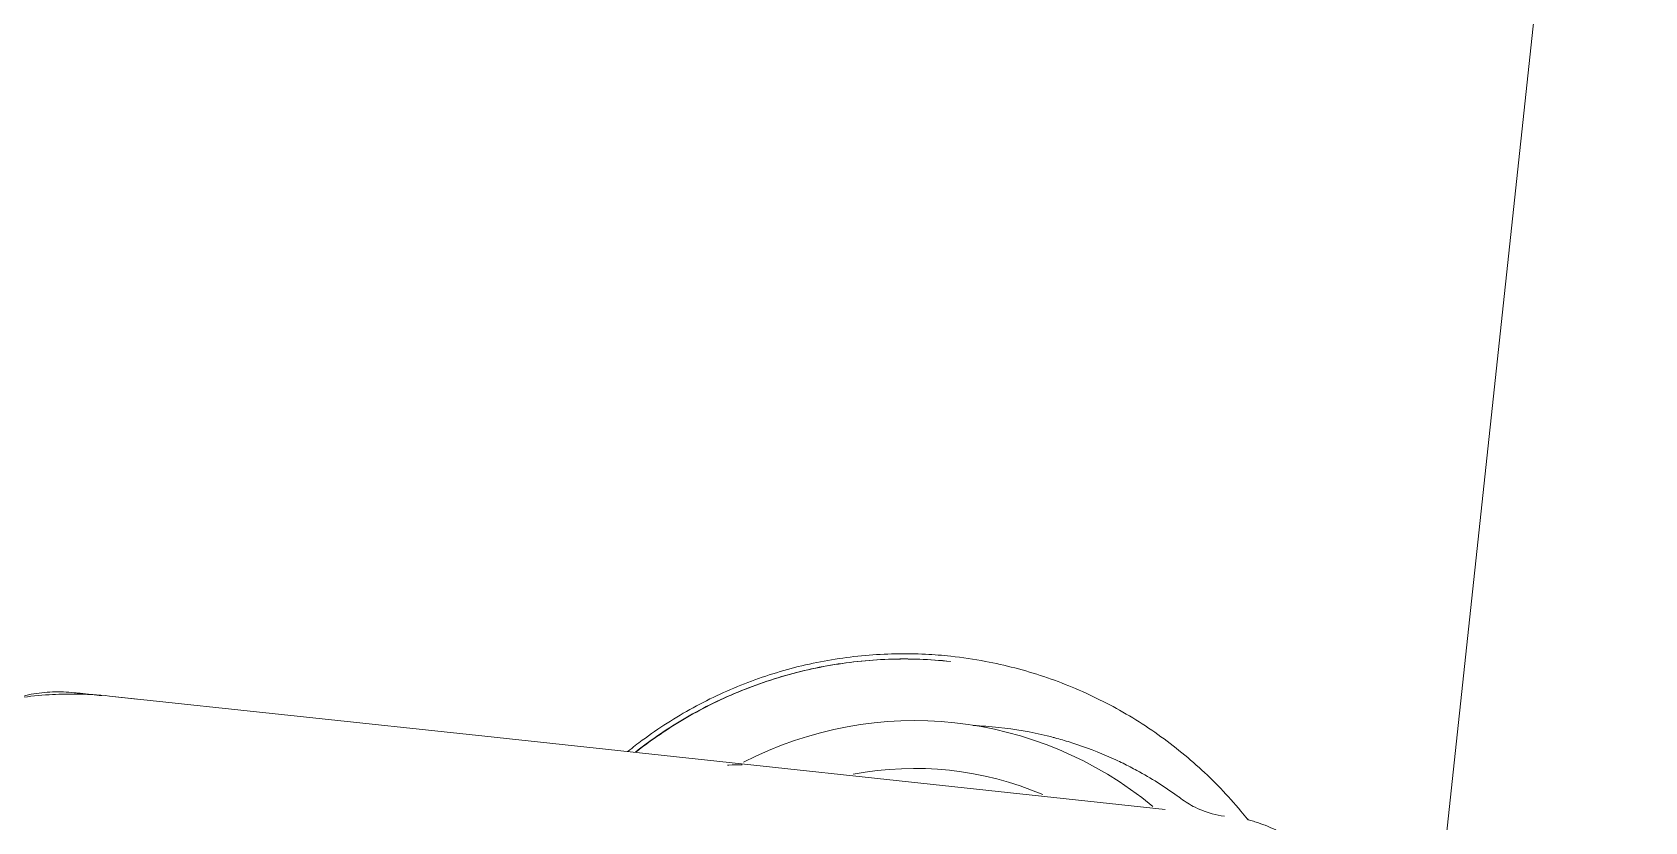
# Model space of a CAD drawing. Header units: millimetres. Extents: x 8265 to 78888, y 1905 to 34251.
# Drawn here: x 38888.16 to 38910.09, y 24377.29 to 24388.03 of the extents above; entities that cross this region are included whole.
import ezdxf

# ---------------------------------------------------------------- set-up
doc = ezdxf.new("R2010")
doc.units = ezdxf.units.MM
doc.layers.add('495_IMPIANTI_001-AM_0', color=6, linetype='Continuous', lineweight=0)

# ---------------------------------------------------------------- blocks, each defined once
blk = doc.blocks.new('gruppo elettrogeno')
at = {"layer": '495_IMPIANTI_001-AM_0'}
for p, q in [((73.88956729864913, -359.7058433110042), (73.88956729864913, -406.4997506110021)), ((87.03715069391001, -381.0941976597433), (77.72996161941956, -381.087498416623)), ((92.17091720475037, -381.0952500871435), (87.03715069391001, -381.0941976597433)), ((91.79850851841002, -381.0942501889522), (92.17091720475037, -381.0952500871435)), ((92.65166638831033, -381.0901418558542), (92.6548441604591, -381.0901398880424))]:
    blk.add_line(p, q, dxfattribs=at)
for radius, start, end in [(5.075, 236.4780967767142, 303.4462490169701), (4.425, 252.9206545097389, 287.0151088332377)]:
    blk.add_arc((80.7058035195405, -376.8820906110022), radius, start, end, dxfattribs=at)
for points, start_tangent, end_tangent in [([(92.6503689352594, -381.0717832878445), (92.98718898828884, -381.0269009101548), (93.7625732939996, -380.8297800683549), (94.48627972488976, -380.5140866179436), (95.13132385280915, -380.1003941186655), (95.69870265129066, -379.5966737671124), (96.19181873574053, -378.9966775024122), (96.58091042283922, -378.3325731652922), (96.86504278864959, -377.6030047581926), (97.03159135982969, -376.8202844859052), (97.06317235568895, -376.4828325393546)], (0.9952174965127003, 0.09768385043083339), (0.05869044467498019, 0.9982762301606972)), ([(76.49786764874989, -381.0520059124619), (76.21569665963943, -380.9744930576026), (75.93198091991871, -380.8421235623618), (75.67436389012983, -380.6616486438843), (75.45316774646017, -380.4403605159723), (75.27279960136912, -380.1826681238026), (75.14054739021958, -379.8988966882434), (75.06315093000921, -379.6166925632833)], (-0.9826249091760142, 0.1856024996244119), (-0.1851967704952197, 0.9827014583270655)), ([(92.65484416041909, -381.0901398638935), (92.94649922246936, -381.0695800798721), (93.23294269825965, -381.0063970789533), (93.50150518140072, -380.8997696346023), (93.51192924919997, -380.8945134867326)], (0.9999990790752128, 0.001357147275217549), (0.8912904903568377, 0.4534327533377664)), ([(76.59317838173047, -381.0673689529731), (76.51919390345029, -381.055900919765), (76.49786764874989, -381.0520059124619)], (-0.9911705599193241, 0.1325930659922057), (-0.982624909183682, 0.1856024995838175)), ([(76.59593284317998, -381.0743280576653), (76.59143291976943, -381.0697609680146)], (-0.7022318577256397, 0.7119483253686304), (-0.7014668444826901, 0.7127020878961261)), ([(76.59404002832889, -381.0674097392448), (76.60156074581027, -381.075045640494)], (0.7010730153986027, -0.7130894944394501), (0.7023520596530518, -0.7118297439002643)), ([(76.60160952955994, -381.0800755063947), (76.59593284317998, -381.0743280576653)], (-0.7031946388520012, 0.7109973979486871), (-0.7022318571794665, 0.7119483259073496)), ([(76.60156074581027, -381.075045640494), (76.6042114351203, -381.0777304013254)], (0.7023520586264758, -0.7118297449131722), (0.7028017926052341, -0.7113857183770768)), ([(76.6042114351203, -381.0777304013254), (76.70462055356984, -381.176989223045), (77.33285807411994, -381.705095364975), (78.02758036031992, -382.1420659937548), (78.77566230754928, -382.4796443018249), (79.56297036260912, -382.7114513866045), (80.37462962230893, -382.8331068446214), (80.85187668533945, -382.8521967174538)], (0.7028017922596383, -0.7113857187185023), (0.9999999999651504, 8.348597714519027e-06)), ([(76.92017230963938, -381.0838488320123), (77.08706853021977, -381.0989675885039), (77.19943377811069, -381.1218034735039)], (0.9996091014705083, -0.02795790151858895), (0.9698302166889197, -0.2437813585923322)), ([(77.19943377811069, -381.1218034735039), (77.32752150200031, -381.1614488559144), (77.53398242739058, -381.2596446559046)], (0.9698302166923134, -0.2437813585788312), (0.8625611381570579, -0.5059528465590455)), ([(80.84685508631992, -382.7812020184838), (81.68650866238931, -382.7211485255839), (82.50906931302052, -382.542210562814), (83.29779207540923, -382.2480307910746), (84.03662082863048, -381.844597862183), (84.71051514985993, -381.3401245071736), (84.96854355901996, -381.1027483342741)], (1, -1.83697019872103e-16), (0.7155084305402586, 0.6986040980597066)), ([(80.85177507996013, -382.7812020184838), (81.69142865602953, -382.7211485255839), (82.51398930664982, -382.542210562814), (83.30271206904945, -382.2480307910746), (84.04154082226887, -381.844597862183), (84.71543514350014, -381.3401245071736), (84.97345948063048, -381.1027523100938)], (1, -1.83697019872103e-16), (0.7155091038891501, 0.6986034084169255)), ([(80.85187668533945, -382.8521967174538), (81.19531201370046, -382.8423111652128), (82.00951730238921, -382.7388859696921), (82.80184804064993, -382.5247842576327), (83.55733369321024, -382.2040512906542), (84.26169988444963, -381.7827470688544), (84.90163810820923, -381.2688318303526), (85.07652393739045, -381.1006952376638)], (0.9999999999651504, 8.348595683948694e-06), (0.7066500590920961, 0.7075632084733753)), ([(83.71537153307872, -381.0534846807541), (83.69403928800966, -381.0573717704256), (83.51542843983043, -381.0796674206731)], (-0.9827004795798432, -0.1852019639030497), (-0.9972439335812413, -0.07419256657787852)), ([(84.96854355901996, -381.1027483342741), (84.97449565205898, -381.0969286619957)], (0.7155084304112207, 0.6986040981918668), (0.7145228128465483, 0.6996121424917214)), ([(84.97345948063048, -381.1027523100938), (84.97941257220918, -381.0969316713317)], (0.7155091038165868, 0.6986034084912446), (0.7145233226433768, 0.6996116218293326)), ([(85.07652393739045, -381.1006952376638), (85.08225846033929, -381.0949454931733)], (0.7066500585226382, 0.7075632090420982), (0.7056875083226436, 0.7085232110505476)), ([(92.17061433956951, -381.0952504276656), (92.6503689352594, -381.0717832878445)], (0.9999999789906912, -0.0002049844316403838), (0.9952174965131677, 0.09768385042607133)), ([(92.27732964318056, -381.0907094065851), (92.34563199124023, -381.0905950922615), (92.41932065720903, -381.0904781214131), (92.49880135877902, -381.0903584772432), (92.53433194476929, -381.0903069162932)], (0.9999985171315856, 0.001722130839925091), (0.9999989694214745, 0.001435672660885575)), ([(92.53433194476929, -381.0903069162932), (92.58454443375922, -381.0902358805042), (92.59964369782938, -381.0902149178446)], (0.9999989694215229, 0.001435672627069162), (0.9999990444960419, 0.00138239176916933)), ([(92.59964369782938, -381.0902149178446), (92.65482671499922, -381.0901398064934)], (0.9999990444960144, 0.001382391789090412), (0.9999991019417374, 0.001340192418683602)), ([(77.53415955726996, -381.2598146691935), (77.55569984819886, -381.2723918806814)], (0.8623243698489279, -0.506356278883406), (0.8648079805395019, -0.502102735299449)), ([(77.55569984819886, -381.2723918806814), (77.56543818345017, -381.2780314420752)], (0.8648079808057296, -0.5021027348409056), (0.8659219526140177, -0.5001791398900267)), ([(77.56543818345017, -381.2780314420752), (77.58615861581893, -381.2899349778318)], (0.865921952838471, -0.5001791395014478), (0.8682729886387945, -0.4960867033092661)), ([(77.58615861581893, -381.2899349778318), (78.16806281410936, -381.574777476374)], (0.8682729887185341, -0.4960867031697025), (0.9243793502176924, -0.3814745298065351)), ([(78.16806281410936, -381.574777476374), (78.36710513963044, -381.6520568880342), (78.46747416763901, -381.6874219428146)], (0.9243793502166835, -0.3814745298089799), (0.9466024197598341, -0.3224032551089193)), ([(78.46747416763901, -381.6874219428146), (79.00766299302995, -381.8386690141824)], (0.9466024197619386, -0.3224032551027402), (0.9763853631285648, -0.2160361605572099)), ([(79.00766299302995, -381.8386690141824), (79.22154168798988, -381.8811913304535), (79.32450310867898, -381.8982760865338)], (0.9763853631262137, -0.2160361605678367), (0.9881443389564453, -0.1535277349156499)), ([(79.32450310867898, -381.8982760865338), (79.350931802599, -381.902310980634)], (0.9881443389419547, -0.1535277350089142), (0.988940029848327, -0.1483159376587368)), ([(79.350931802599, -381.902310980634), (79.43092492371943, -381.9136573987535)], (0.988940029850508, -0.1483159376441936), (0.9911762071710872, -0.1325508443501519)), ([(79.43092492371943, -381.9136573987535), (80.10278620636927, -381.9584726352341), (80.45075198774975, -381.9465896100346)], (0.9911762071656943, -0.1325508443904784), (0.9976591294137099, 0.06838319601684655))]:
    blk.add_spline(points, degree=3, dxfattribs=dict(at, start_tangent=start_tangent, end_tangent=end_tangent))

msp = doc.modelspace()

# ---------------------------------------------------------------- block references
at = {"layer": '495_IMPIANTI_001-AM_0', "linetype": 'Continuous', "rotation": 173.8923967405046}
msp.add_blockref('gruppo elettrogeno', (38940.31072981787, 23990.25911065413), dxfattribs=at)

doc.saveas('drawing.dxf')
